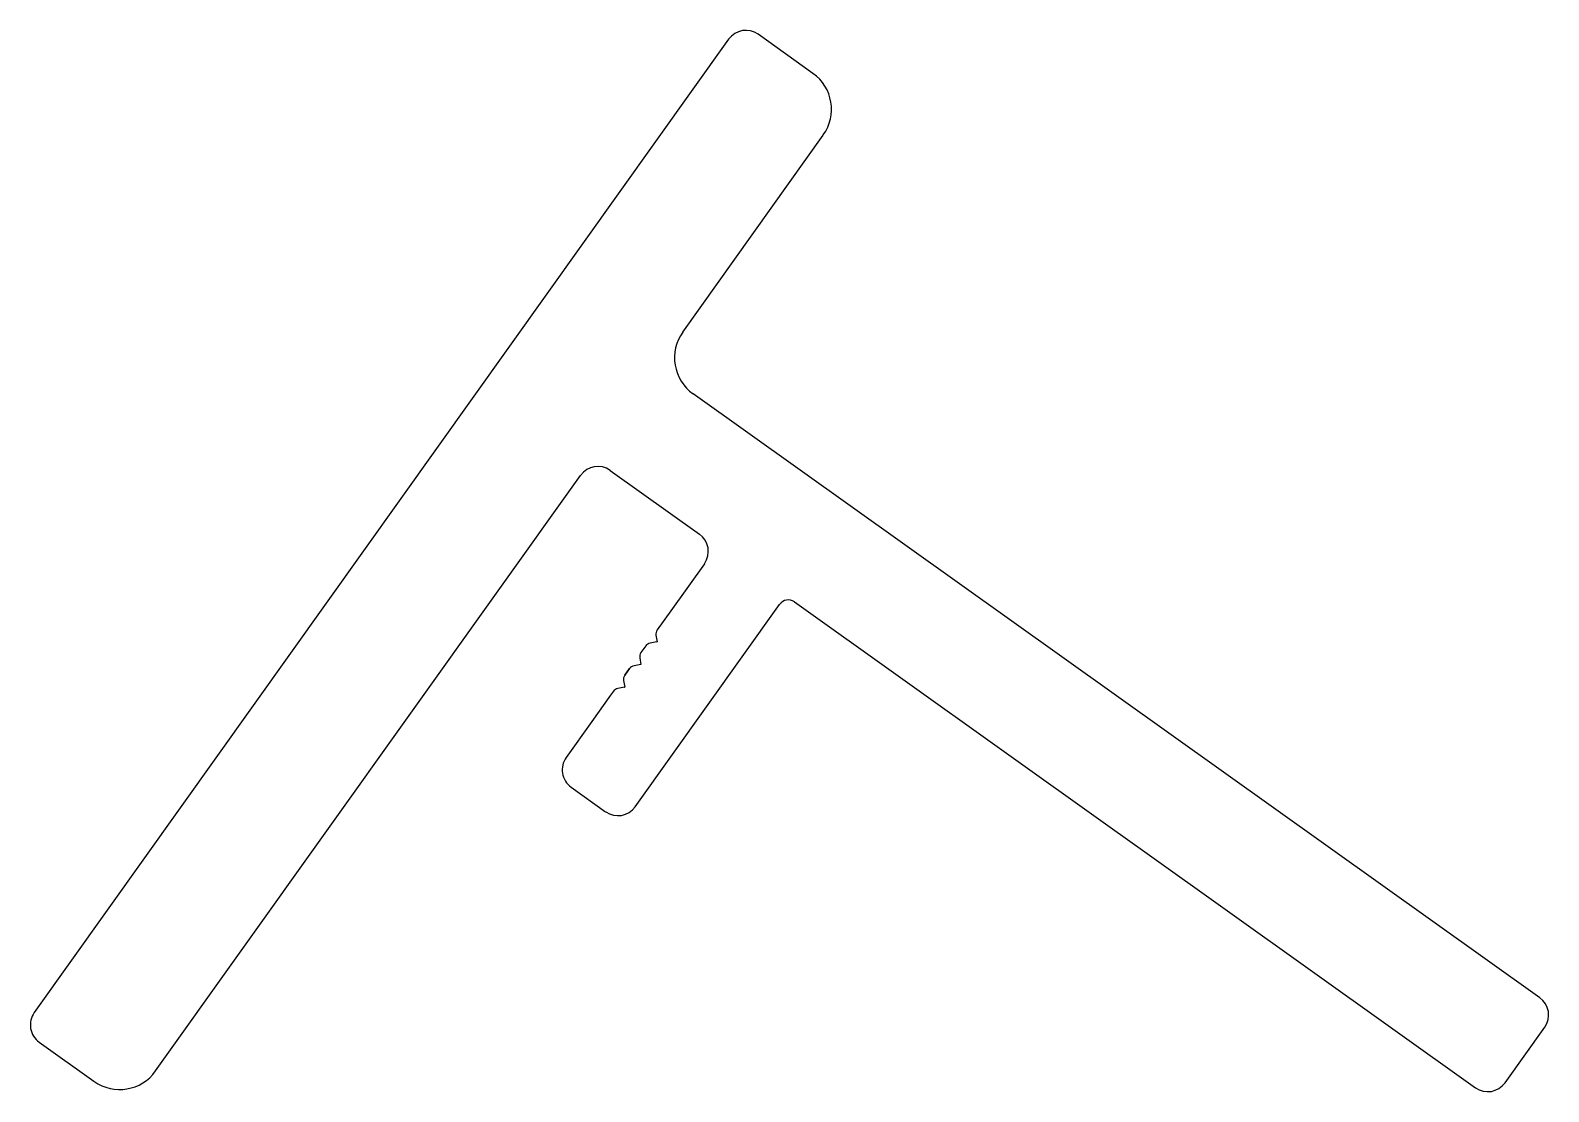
# Model space of a CAD drawing. Header units: inches. Extents: x -23.9 to 30.6, y 0 to 38.1.
import ezdxf

# ---------------------------------------------------------------- set-up
doc = ezdxf.new("R2010")
doc.units = ezdxf.units.IN
doc.header["$MEASUREMENT"] = 0
doc.layers.add('3', color=7, linetype='Continuous')

msp = doc.modelspace()

# ---------------------------------------------------------------- linework, layer by layer
at = {"layer": '3', "color": 7, "linetype": 'Continuous'}
for p, q in [((1.185, 37.796), (-23.742, 2.85)), ((4.212, 36.573), (2.248, 37.974)), ((-0.464, 27.284), (4.583, 34.359)), ((30.304, 3.387), (-0.093, 25.069)), ((-19.386, 0.756), (-4.133, 22.14)), ((-3.07, 22.318), (0.135, 20.031)), ((0.313, 18.969), (-0.894, 17.277)), ((-2.167, 10.242), (3.016, 17.509)), ((3.547, 17.598), (14.884, 9.511)), ((-0.894, 17.277), (-1.382, 16.592)), ((-1.425, 16.406), (-1.385, 16.167)), ((-1.382, 16.592), (-1.382, 16.592)), ((-1.382, 16.592), (-1.382, 16.592)), ((-1.382, 16.592), (-1.382, 16.592)), ((-1.382, 16.592), (-1.382, 16.592)), ((-1.382, 16.592), (-1.382, 16.592)), ((-1.382, 16.592), (-1.382, 16.592)), ((-1.382, 16.592), (-1.382, 16.592)), ((-1.792, 16.017), (-1.962, 15.778)), ((-1.391, 16.158), (-1.63, 16.118)), ((-1.972, 15.344), (-2.211, 15.304)), ((-2.005, 15.592), (-1.965, 15.353)), ((-2.586, 14.778), (-2.546, 14.539)), ((-2.373, 15.203), (-2.543, 14.964)), ((-2.543, 14.964), (-2.373, 15.203)), ((-2.373, 15.203), (-2.543, 14.964)), ((-2.543, 14.964), (-2.373, 15.203)), ((-2.373, 15.203), (-2.543, 14.964)), ((-2.373, 15.203), (-2.373, 15.203)), ((-3.053, 14.25), (-3.732, 13.297)), ((-2.954, 14.389), (-3.053, 14.25)), ((-2.954, 14.389), (-2.954, 14.389)), ((-2.954, 14.389), (-2.954, 14.389)), ((-2.954, 14.389), (-2.954, 14.389)), ((-2.553, 14.53), (-2.791, 14.49)), ((-3.732, 13.297), (-4.649, 12.012)), ((-4.471, 10.95), (-3.23, 10.065)), ((14.884, 9.511), (16.125, 8.626)), ((16.125, 8.626), (28, 0.156)), ((29.063, 0.334), (30.482, 2.324)), ((-23.564, 1.787), (-21.6, 0.386))]:
    msp.add_line(p, q, dxfattribs=at)
for centre, radius, start, end in [((1.805, 37.354), 0.762, 54.5, 144.5), ((3.291, 35.281), 1.587, 324.5, 54.5), ((0.829, 26.362), 1.587, 144.5, 234.5), ((-3.512, 21.697), 0.762, 54.5, 144.5), ((-0.307, 19.411), 0.762, 324.5, 54.5), ((3.326, 17.288), 0.381, 54.5, 144.5), ((-1.178, 16.447), 0.25, 144.5, 189.5), ((-1.589, 15.872), 0.25, 99.5, 144.5), ((-1.393, 16.166), 0.008, 279.5, 9.5), ((-2.169, 15.058), 0.25, 99.5, 144.5), ((-1.759, 15.633), 0.25, 144.5, 189.5), ((-1.973, 15.352), 0.008, 279.5, 9.5), ((-2.34, 14.819), 0.25, 144.5, 189.5), ((-2.75, 14.243), 0.25, 99.5, 144.5), ((-2.554, 14.538), 0.008, 279.5, 9.5), ((-4.028, 11.57), 0.762, 144.5, 234.5), ((-2.787, 10.685), 0.762, 234.5, 324.5), ((29.862, 2.767), 0.762, 324.5, 54.5), ((-23.122, 2.407), 0.762, 144.5, 234.5), ((-20.678, 1.678), 1.587, 234.5, 324.5), ((28.442, 0.776), 0.762, 234.5, 324.5)]:
    msp.add_arc(centre, radius, start, end, dxfattribs=at)

doc.saveas('drawing.dxf')
